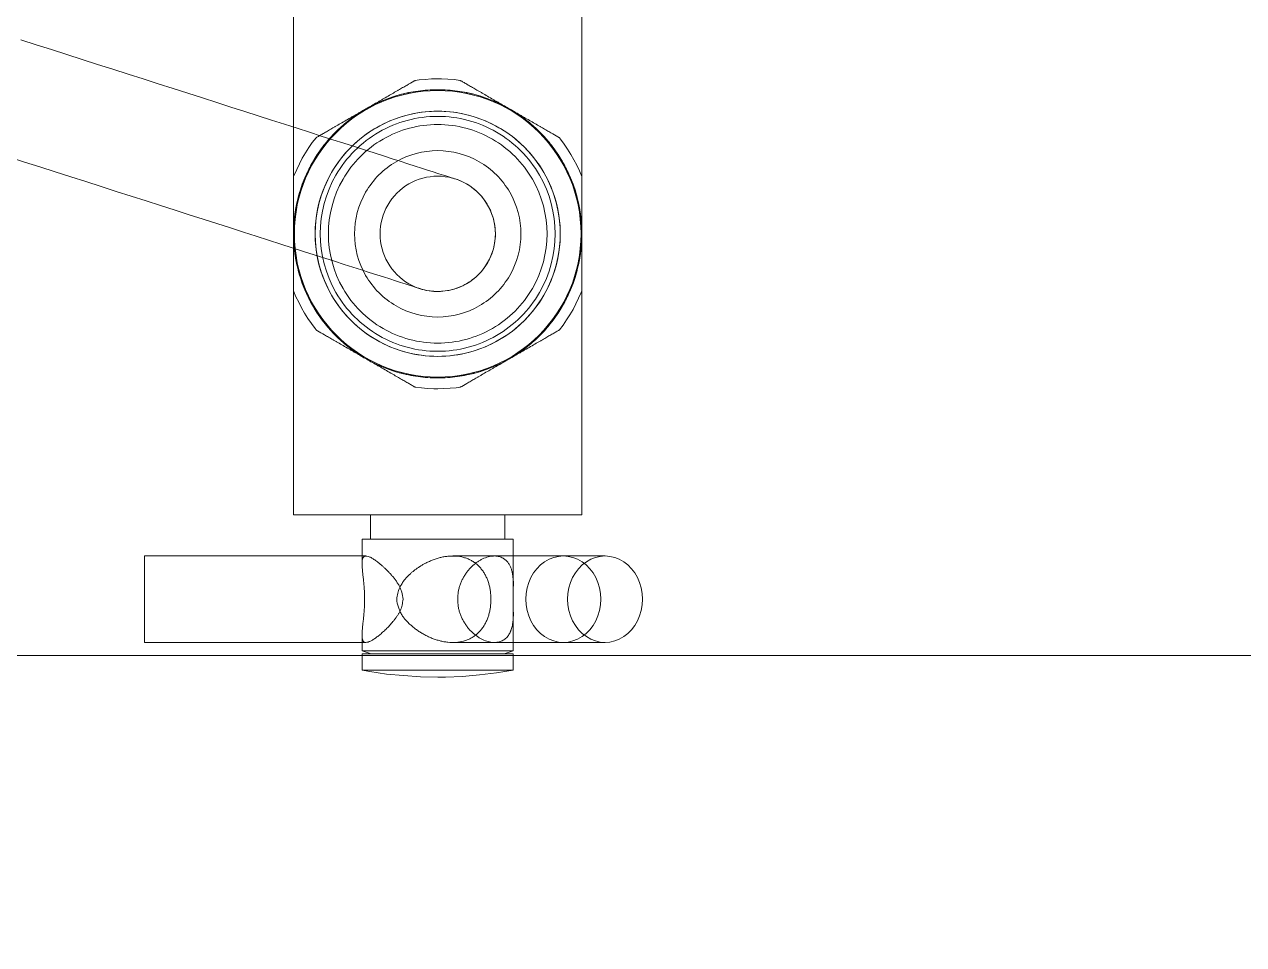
# Model space of a CAD drawing. Header units: metres. Extents: x 1 to 114, y -6 to 62.
# Drawn here: x 61.9599 to 62.0868, y 59.0503 to 59.1461 of the extents above; entities that cross this region are included whole.
import ezdxf

# ---------------------------------------------------------------- set-up
doc = ezdxf.new("R2010")
doc.units = ezdxf.units.M
doc.layers.add('ARQ_1100_BASE_TÉRREO_GARAGEM_dwg', color=7, linetype='Continuous', lineweight=5, true_color=0x767676)
doc.layers.add('KIRYA - PISO', color=7, linetype='Continuous', lineweight=5)
doc.layers.add('P-SANR-FIXT', color=7, linetype='Continuous', lineweight=5)
pattern_1 = [(0, (-4539.02, -1079.475), (0, 0.635), []), (90, (-4539.02, -1079.475), (-0.635, 4e-17), [])]

# ---------------------------------------------------------------- blocks, each defined once
blk = doc.blocks.new('UT_Ducha higiênica - UT_Ducha higiênica-4199251-PLANTA BAIXA GERAL')
at = {"layer": 'P-SANR-FIXT'}
for p, q in [((-0.00787, 0.09294), (-0.00787, 0.09124)), ((-0.00787, 0.09294), (0.00787, 0.09294)), ((-0.00787, 0.09294), (0.00787, 0.09294)), ((0.00787, 0.09124), (0.00787, 0.09294)), ((-0.00692, 0.09124), (-0.00787, 0.0909)), ((-0.00787, 0.09124), (0.00787, 0.09124)), ((-0.00787, 0.09124), (0.00787, 0.09124)), ((-0.00787, 0.0909), (-0.00787, 0.0868)), ((-0.00787, 0.0909), (0.00787, 0.0909)), ((-0.00787, 0.0909), (0.00787, 0.0909)), ((-0.00692, 0.09124), (0.00692, 0.09124)), ((-0.00692, 0.09124), (0.00692, 0.09124)), ((0.00787, 0.0909), (0.00692, 0.09124)), ((0.00787, 0.08928), (0.00787, 0.0909)), ((-0.0059, 0.09004), (-0.01742, 0.09004)), ((-0.00157, 0.09004), (-0.01308, 0.09004)), ((0.0305, 0.09004), (0.00747, 0.09004)), ((0.0305, 0.08554), (0.0305, 0.09004)), ((0.0305, 0.08104), (0.0305, 0.08554)), ((-0.00787, 0.08428), (-0.00787, 0.0793)), ((0.00787, 0.0793), (0.00787, 0.0818)), ((-0.01742, 0.08104), (-0.0059, 0.08104)), ((-0.01308, 0.08104), (-0.00157, 0.08104)), ((0.00747, 0.08104), (0.0305, 0.08104)), ((-0.00787, 0.0793), (0.00787, 0.0793)), ((-0.00787, 0.0793), (0.00787, 0.0793)), ((-0.007, 0.0793), (-0.007, 0.07677)), ((-0.007, 0.0793), (0.007, 0.0793)), ((-0.007, 0.0793), (0.007, 0.0793)), ((0.007, 0.07677), (0.007, 0.0793)), ((-0.015, 0.07677), (-0.015, 0.0475)), ((0.015, 0.07677), (-0.015, 0.07677)), ((0.015, 0.07677), (-0.015, 0.07677)), ((-0.007, 0.07677), (0.007, 0.07677)), ((-0.007, 0.07677), (0.007, 0.07677)), ((0.015, 0.0475), (0.015, 0.07677)), ((-0.015, 0.0475), (-0.015, 0.015)), ((0.015, 0.015), (0.015, 0.0475))]:
    blk.add_line(p, q, dxfattribs=at)
at = {"layer": 'P-SANR-FIXT', "color": 8, "true_color": 0x7a7a7a}
blk.add_line((-0.01266, 0.05751), (-0.01305, 0.057), dxfattribs=at)
at = {"layer": 'P-SANR-FIXT', "color": 9, "true_color": 0xb7b7b7}
blk.add_line((-0.00443, 0.04345), (-0.00459, 0.04363), dxfattribs=at)
at = {"layer": 'P-SANR-FIXT', "flags": 128}
for points in [[(-0.00787, 0.09294), (-0.00612, 0.09322), (-0.00436, 0.09343), (-0.00258, 0.09357), (-0.00081, 0.09364), (0, 0.09364)], [(0, 0.09364), (0.00178, 0.09361), (0.00355, 0.0935), (0.00532, 0.09333), (0.00708, 0.09308), (0.00787, 0.09294)], [(0, 0.06364), (-0.00065, 0.06362), (-0.00129, 0.06358), (-0.00193, 0.06352), (-0.00234, 0.06346)], [(0.00234, 0.06346), (0.0017, 0.06355), (0.00106, 0.0636), (0.00041, 0.06363), (0, 0.06364)], [(0.01513, 0.04895), (0.01634, 0.04857), (0.0176, 0.04816), (0.01889, 0.04775), (0.02022, 0.04732), (0.02158, 0.04689), (0.02298, 0.04644), (0.0244, 0.04598), (0.02586, 0.04552), (0.02734, 0.04504), (0.02884, 0.04456), (0.03036, 0.04408), (0.0319, 0.04358), (0.03346, 0.04308), (0.03503, 0.04258), (0.03661, 0.04207), (0.0382, 0.04156), (0.0398, 0.04105), (0.0414, 0.04054), (0.043, 0.04003), (0.0446, 0.03952)], [(0.04339, 0.0273), (0.0418, 0.02781), (0.0402, 0.02832), (0.0386, 0.02884), (0.037, 0.02935), (0.0354, 0.02986), (0.03381, 0.03037), (0.03222, 0.03088), (0.03065, 0.03138), (0.02908, 0.03188), (0.02753, 0.03238), (0.026, 0.03287), (0.02448, 0.03336), (0.02299, 0.03384), (0.02152, 0.03431), (0.02008, 0.03477), (0.01867, 0.03522), (0.01729, 0.03566), (0.01594, 0.03609), (0.01463, 0.03651), (0.01336, 0.03692)], [(-0.00234, 0.03154), (-0.0017, 0.03145), (-0.00106, 0.0314), (-0.00041, 0.03137), (0, 0.03136)], [(0, 0.03136), (0.00065, 0.03138), (0.00129, 0.03142), (0.00193, 0.03148), (0.00234, 0.03154)]]:
    blk.add_lwpolyline(points, dxfattribs=at)
at = {"layer": 'P-SANR-FIXT', "color": 8, "true_color": 0x7a7a7a, "flags": 128}
for points in [[(0.015, 0.05345), (0.01475, 0.05405), (0.01447, 0.05463), (0.01418, 0.05521), (0.01386, 0.05577), (0.01351, 0.05632), (0.01315, 0.05685), (0.01277, 0.05737), (0.01266, 0.05751)], [(-0.01305, 0.057), (-0.01341, 0.05647), (-0.01376, 0.05592), (-0.01409, 0.05537), (-0.01439, 0.0548), (-0.01467, 0.05421), (-0.01493, 0.05362), (-0.015, 0.05345)], [(-0.0024, 0.053), (-0.00217, 0.05309), (-0.00195, 0.05317), (-0.00172, 0.05325), (-0.00149, 0.05331), (-0.00126, 0.05337), (-0.00102, 0.05341), (-0.00078, 0.05345), (-0.00054, 0.05348), (-0.0003, 0.05349), (-0.00006, 0.0535), (0.00018, 0.0535), (0.00041, 0.05349), (0.00065, 0.05346), (0.00089, 0.05343), (0.00113, 0.05339), (0.00136, 0.05334), (0.0016, 0.05328), (0.00183, 0.05322)], [(0.00183, 0.05321), (0.00186, 0.0532), (0.00196, 0.05317), (0.00212, 0.05312), (0.00234, 0.05305)], [(0.00712, 0.05152), (0.00794, 0.05126), (0.00882, 0.05098), (0.00975, 0.05068), (0.01073, 0.05036), (0.01176, 0.05003), (0.01284, 0.04969), (0.01396, 0.04933), (0.01513, 0.04895)], [(-0.006, 0.0475), (-0.006, 0.04774), (-0.00598, 0.04798), (-0.00596, 0.04822), (-0.00592, 0.04846), (-0.00588, 0.04869), (-0.00583, 0.04893), (-0.00577, 0.04916), (-0.0057, 0.04939), (-0.00562, 0.04961), (-0.00553, 0.04984)], [(-0.00557, 0.04527), (-0.00565, 0.04549), (-0.00573, 0.04572), (-0.0058, 0.04595), (-0.00585, 0.04619), (-0.0059, 0.04642), (-0.00594, 0.04666), (-0.00597, 0.0469), (-0.00599, 0.04714), (-0.006, 0.04738), (-0.006, 0.0475)], [(-0.00183, 0.04179), (-0.00206, 0.04186), (-0.00228, 0.04195)], [(-0.015, 0.04155), (-0.01475, 0.04095), (-0.01447, 0.04037)], [(0.00475, 0.03968), (0.00389, 0.03995), (0.0031, 0.04021), (0.00236, 0.04045), (0.00167, 0.04066), (0.00105, 0.04086), (0.00048, 0.04105), (-0.00002, 0.04121), (-0.00047, 0.04135), (-0.00085, 0.04147), (-0.00117, 0.04158), (-0.00143, 0.04166), (-0.00162, 0.04172), (-0.00175, 0.04176), (-0.00182, 0.04178)], [(0.01266, 0.03749), (0.01305, 0.038), (0.01341, 0.03853), (0.01376, 0.03908), (0.01409, 0.03963), (0.01439, 0.0402), (0.01467, 0.04079), (0.01493, 0.04138), (0.015, 0.04155)], [(-0.01447, 0.04037), (-0.01418, 0.03979), (-0.01386, 0.03923), (-0.01351, 0.03868), (-0.01315, 0.03815), (-0.01277, 0.03763), (-0.01266, 0.03749)], [(0.01336, 0.03692), (0.01212, 0.03732), (0.01093, 0.0377)]]:
    blk.add_lwpolyline(points, dxfattribs=at)
at = {"layer": 'P-SANR-FIXT', "color": 9, "true_color": 0xb7b7b7, "flags": 128}
for points in [[(-0.00553, 0.04984), (-0.00543, 0.05006), (-0.00532, 0.05027), (-0.00521, 0.05048), (-0.00508, 0.05069), (-0.00495, 0.05089), (-0.00481, 0.05108), (-0.00467, 0.05127), (-0.00451, 0.05146), (-0.00435, 0.05163), (-0.00418, 0.0518), (-0.004, 0.05197), (-0.00382, 0.05212), (-0.00363, 0.05227), (-0.00344, 0.05242), (-0.00324, 0.05255), (-0.00304, 0.05267), (-0.00283, 0.05279), (-0.00261, 0.0529), (-0.0024, 0.053)], [(0.00234, 0.05305), (0.00263, 0.05296), (0.00298, 0.05285), (0.00339, 0.05272), (0.00386, 0.05256), (0.00439, 0.05239), (0.00499, 0.0522), (0.00564, 0.05199), (0.00635, 0.05177), (0.00712, 0.05152)], [(-0.00514, 0.04441), (-0.00526, 0.04462), (-0.00537, 0.04483), (-0.00548, 0.04505), (-0.00557, 0.04527)], [(-0.00488, 0.04401), (-0.00502, 0.04421), (-0.00514, 0.04441)], [(-0.00459, 0.04363), (-0.00474, 0.04382), (-0.00488, 0.04401)], [(-0.00409, 0.04311), (-0.00426, 0.04328), (-0.00443, 0.04345)], [(-0.00373, 0.0428), (-0.00391, 0.04295), (-0.00409, 0.04311)], [(-0.00334, 0.04251), (-0.00353, 0.04265), (-0.00373, 0.0428)], [(-0.00228, 0.04195), (-0.0025, 0.04205), (-0.00272, 0.04215), (-0.00293, 0.04226), (-0.00314, 0.04238), (-0.00334, 0.04251)], [(0.01093, 0.0377), (0.00978, 0.03807), (0.00867, 0.03842), (0.00762, 0.03876), (0.00661, 0.03908), (0.00565, 0.03939), (0.00475, 0.03968)]]:
    blk.add_lwpolyline(points, dxfattribs=at)
at = {"layer": 'P-SANR-FIXT', "color": 8, "true_color": 0x7a7a7a}
for radius, start, end in [(0.015, 90, 270), (0.015, 90, 270), (0.01492, 90, 270), (0.015, 270, 90), (0.015, 270, 90), (0.01492, 270, 90), (0.01276, 90, 270), (0.01276, 90, 120), (0.01223, 90, 120), (0.01223, 90, 120), (0.01276, 270, 90), (0.01276, 60, 90), (0.01223, 60, 90), (0.01223, 60, 90), (0.01138, 90, 120), (0.01138, 90, 120), (0.01138, 60, 90), (0.01138, 60, 90), (0.00866, 90, 120), (0.00866, 60, 90), (0.01276, 150, 210), (0.01223, 150, 210), (0.01223, 150, 210), (0.006, 90, 120), (0.006, 60, 90), (0.01223, 330, 30), (0.01223, 330, 30), (0.01276, 330, 30), (0.01138, 150, 210), (0.01138, 150, 210), (0.01138, 330, 30), (0.01138, 330, 30), (0.00866, 150, 210), (0.00866, 330, 30), (0.006, 150, 180), (0.006, 0, 30), (0.006, 180, 210), (0.006, 330, 360), (0.006, 240, 270), (0.006, 270, 300), (0.00866, 240, 270), (0.00866, 270, 300), (0.01223, 240, 270), (0.01223, 240, 270), (0.01138, 240, 270), (0.01138, 240, 270), (0.01138, 270, 300), (0.01138, 270, 300), (0.01223, 270, 300), (0.01223, 270, 300), (0.01276, 240, 270), (0.01276, 270, 300)]:
    blk.add_arc((0, 0.0475), radius, start, end, dxfattribs=at)
at = {"layer": 'P-SANR-FIXT'}
for start, end in [(90, 270), (270, 90)]:
    blk.add_arc((0, 0.0475), 0.01492, start, end, dxfattribs=at)
at = {"layer": 'P-SANR-FIXT', "color": 9, "true_color": 0xb7b7b7}
for radius, start, end in [(0.01276, 120, 150), (0.01276, 30, 60), (0.01223, 120, 150), (0.01223, 120, 150), (0.01138, 120, 150), (0.01138, 120, 150), (0.01138, 30, 60), (0.01138, 30, 60), (0.01223, 30, 60), (0.01223, 30, 60), (0.00866, 120, 150), (0.00866, 30, 60), (0.006, 120, 150), (0.006, 30, 60), (0.006, 210, 240), (0.006, 300, 330), (0.00866, 210, 240), (0.00866, 315, 330), (0.01276, 210, 240), (0.01223, 210, 240), (0.01223, 210, 240), (0.01138, 210, 240), (0.01138, 210, 240), (0.00866, 300, 315), (0.01138, 300, 330), (0.01138, 300, 330), (0.01223, 300, 330), (0.01223, 300, 330), (0.01276, 300, 330)]:
    blk.add_arc((0, 0.0475), radius, start, end, dxfattribs=at)
at = {"layer": 'P-SANR-FIXT'}
for centre, start_param, end_param in [((-0.01742, 0.08554), 4.712389, 7.853982), ((-0.01308, 0.08554), 4.712389, 7.853982), ((-0.01742, 0.08554), 1.570796, 4.712389), ((-0.01308, 0.08554), 1.570796, 4.712389)]:
    blk.add_ellipse(centre, major_axis=(0, 0.0045), ratio=0.866025, start_param=start_param, end_param=end_param, dxfattribs=at)
for points, knots in [([(-0.00787, 0.0868), (-0.00788, 0.08702), (-0.00788, 0.08733), (-0.00785, 0.08772), (-0.00781, 0.08799), (-0.00777, 0.08825), (-0.00772, 0.08849), (-0.00766, 0.08868), (-0.00761, 0.08882), (-0.00757, 0.08893), (-0.00752, 0.08903), (-0.00745, 0.08916), (-0.00736, 0.08931), (-0.00723, 0.08948), (-0.00707, 0.08963), (-0.0069, 0.08976), (-0.00672, 0.08987), (-0.00652, 0.08995), (-0.00629, 0.09001), (-0.00605, 0.09004), (-0.00571, 0.09005), (-0.00525, 0.08998), (-0.00477, 0.0898), (-0.00443, 0.08962), (-0.00423, 0.0895), (-0.00405, 0.08937), (-0.00382, 0.08919), (-0.00355, 0.08895), (-0.00333, 0.08873), (-0.00317, 0.08854), (-0.00306, 0.0884), (-0.00295, 0.08824), (-0.00281, 0.08803), (-0.00264, 0.08776), (-0.00247, 0.08742), (-0.00233, 0.08706), (-0.00222, 0.08669), (-0.00211, 0.08619), (-0.00208, 0.0858), (-0.00208, 0.08554)], [0, 0, 0, 0, 0.055556, 0.083333, 0.111111, 0.138889, 0.166667, 0.194444, 0.208333, 0.222222, 0.236111, 0.25, 0.277778, 0.305556, 0.333333, 0.361111, 0.388889, 0.416667, 0.444444, 0.472222, 0.5, 0.555556, 0.611111, 0.638889, 0.652778, 0.666667, 0.694444, 0.722222, 0.75, 0.763889, 0.777778, 0.791667, 0.805556, 0.833333, 0.861111, 0.888889, 0.916667, 0.944444, 1, 1, 1, 1]), ([(0.00426, 0.08554), (0.00424, 0.08583), (0.00415, 0.08624), (0.00398, 0.08669), (0.00386, 0.08694), (0.00376, 0.08712), (0.00366, 0.08729), (0.0035, 0.08751), (0.00328, 0.08776), (0.00304, 0.08801), (0.00285, 0.08819), (0.00269, 0.08833), (0.00254, 0.08846), (0.00232, 0.08863), (0.00205, 0.08883), (0.00176, 0.08902), (0.00152, 0.08916), (0.00133, 0.08926), (0.00115, 0.08936), (0.00089, 0.08948), (0.00057, 0.08962), (0.00017, 0.08976), (-0.00024, 0.08988), (-0.00065, 0.08997), (-0.00121, 0.09004), (-0.00191, 0.09006), (-0.00257, 0.08994), (-0.00308, 0.08978), (-0.00344, 0.08961), (-0.00377, 0.08942), (-0.00407, 0.08918), (-0.00431, 0.08896), (-0.00448, 0.08877), (-0.0046, 0.08861), (-0.00472, 0.08846), (-0.00486, 0.08824), (-0.00502, 0.08795), (-0.00518, 0.08758), (-0.00531, 0.0872), (-0.00542, 0.0868), (-0.00552, 0.08625), (-0.00554, 0.08583), (-0.00554, 0.08554)], [0, 0, 0, 0, 0.055556, 0.083333, 0.097222, 0.111111, 0.125, 0.138889, 0.166667, 0.194444, 0.208333, 0.222222, 0.236111, 0.25, 0.277778, 0.305556, 0.319444, 0.333333, 0.347222, 0.361111, 0.388889, 0.416667, 0.444444, 0.472222, 0.5, 0.555556, 0.611111, 0.638889, 0.666667, 0.694444, 0.722222, 0.75, 0.763889, 0.777778, 0.791667, 0.805556, 0.833333, 0.861111, 0.888889, 0.916667, 0.944444, 1, 1, 1, 1]), ([(0.00361, 0.08554), (0.00363, 0.08575), (0.00367, 0.08605), (0.00378, 0.08643), (0.00388, 0.0867), (0.00401, 0.08696), (0.00416, 0.0872), (0.00432, 0.08744), (0.00449, 0.08766), (0.00466, 0.08788), (0.00483, 0.08808), (0.00501, 0.08828), (0.00519, 0.08847), (0.00537, 0.08865), (0.00555, 0.08882), (0.00573, 0.08898), (0.0059, 0.08913), (0.00607, 0.08928), (0.00624, 0.08941), (0.0064, 0.08953), (0.00656, 0.08964), (0.00671, 0.08975), (0.00691, 0.08986), (0.00713, 0.08997), (0.00737, 0.09004), (0.00763, 0.09005), (0.00783, 0.08986), (0.00788, 0.08951), (0.00787, 0.08928)], [0, 0, 0, 0, 0.055556, 0.083333, 0.111111, 0.138889, 0.166667, 0.194444, 0.222222, 0.25, 0.277778, 0.305556, 0.333333, 0.361111, 0.388889, 0.416667, 0.444444, 0.472222, 0.5, 0.527778, 0.555556, 0.583333, 0.611111, 0.666667, 0.722222, 0.777778, 0.888889, 1, 1, 1, 1]), ([(0.00787, 0.08928), (0.00787, 0.08918), (0.00786, 0.08896), (0.00784, 0.08864), (0.00781, 0.08836), (0.00779, 0.08814), (0.00776, 0.0879), (0.00774, 0.08767), (0.00771, 0.08742), (0.00768, 0.08708), (0.00763, 0.08646), (0.00762, 0.08591), (0.00762, 0.08554)], [0, 0, 0, 0, 0.125, 0.25, 0.3125, 0.375, 0.4375, 0.5, 0.5625, 0.625, 0.75, 1, 1, 1, 1]), ([(-0.00208, 0.08554), (-0.00208, 0.08528), (-0.00211, 0.0849), (-0.00222, 0.08439), (-0.00233, 0.08403), (-0.00247, 0.08367), (-0.00264, 0.08332), (-0.00281, 0.08305), (-0.00295, 0.08284), (-0.00306, 0.08269), (-0.00317, 0.08254), (-0.00333, 0.08235), (-0.00355, 0.08213), (-0.00377, 0.08193), (-0.00395, 0.08179), (-0.00409, 0.08168), (-0.00423, 0.08159), (-0.00443, 0.08147), (-0.00477, 0.08129), (-0.00525, 0.08111), (-0.00571, 0.08104), (-0.00605, 0.08104), (-0.00629, 0.08108), (-0.00652, 0.08113), (-0.00672, 0.08122), (-0.00687, 0.08131), (-0.00699, 0.08139), (-0.00709, 0.08147), (-0.00719, 0.08157), (-0.00733, 0.08173), (-0.00744, 0.08191), (-0.00754, 0.0821), (-0.00764, 0.08231), (-0.00772, 0.08259), (-0.00778, 0.08289), (-0.00782, 0.08316), (-0.00786, 0.08344), (-0.00788, 0.08381), (-0.00788, 0.08412), (-0.00787, 0.08428)], [0, 0, 0, 0, 0.055556, 0.083333, 0.111111, 0.138889, 0.166667, 0.194444, 0.208333, 0.222222, 0.236111, 0.25, 0.277778, 0.305556, 0.319444, 0.333333, 0.347222, 0.361111, 0.388889, 0.444444, 0.5, 0.527778, 0.555556, 0.583333, 0.611111, 0.638889, 0.652778, 0.666667, 0.6875, 0.708333, 0.75, 0.770833, 0.791667, 0.833333, 0.875, 0.895833, 0.916667, 0.958333, 1, 1, 1, 1]), ([(-0.00554, 0.08554), (-0.00554, 0.08526), (-0.00552, 0.08484), (-0.00542, 0.08429), (-0.00531, 0.08389), (-0.00518, 0.0835), (-0.00502, 0.08314), (-0.00486, 0.08285), (-0.00472, 0.08263), (-0.0046, 0.08247), (-0.00448, 0.08232), (-0.00431, 0.08213), (-0.00407, 0.0819), (-0.00377, 0.08167), (-0.00344, 0.08147), (-0.00308, 0.08131), (-0.00257, 0.08114), (-0.00191, 0.08103), (-0.00121, 0.08104), (-0.00065, 0.08112), (-0.00024, 0.08121), (0.00017, 0.08133), (0.00057, 0.08147), (0.00089, 0.08161), (0.00115, 0.08173), (0.00136, 0.08184), (0.00161, 0.08198), (0.00196, 0.08219), (0.0023, 0.08243), (0.00262, 0.08269), (0.00292, 0.08296), (0.00329, 0.08332), (0.00359, 0.08369), (0.0038, 0.08404), (0.00399, 0.0844), (0.00417, 0.08491), (0.00424, 0.08533), (0.00426, 0.08554)], [0, 0, 0, 0, 0.055556, 0.083333, 0.111111, 0.138889, 0.166667, 0.194444, 0.208333, 0.222222, 0.236111, 0.25, 0.277778, 0.305556, 0.333333, 0.361111, 0.388889, 0.444444, 0.5, 0.527778, 0.555556, 0.583333, 0.611111, 0.638889, 0.652778, 0.666667, 0.6875, 0.708333, 0.75, 0.770833, 0.791667, 0.833333, 0.875, 0.890625, 0.916667, 0.958333, 1, 1, 1, 1]), ([(0.00787, 0.0818), (0.00788, 0.08158), (0.00783, 0.08122), (0.00763, 0.08104), (0.00737, 0.08104), (0.00713, 0.08111), (0.00691, 0.08122), (0.00671, 0.08134), (0.00655, 0.08145), (0.00636, 0.08158), (0.00616, 0.08174), (0.00598, 0.08189), (0.00584, 0.08201), (0.00569, 0.08214), (0.0055, 0.08231), (0.00532, 0.08249), (0.00517, 0.08264), (0.00502, 0.0828), (0.00483, 0.083), (0.00465, 0.08321), (0.00451, 0.0834), (0.00437, 0.08358), (0.0042, 0.08382), (0.00404, 0.08408), (0.00393, 0.08429), (0.00383, 0.08451), (0.0037, 0.08492), (0.00363, 0.08529), (0.00361, 0.08554)], [0, 0, 0, 0, 0.111111, 0.222222, 0.277778, 0.333333, 0.388889, 0.416667, 0.444444, 0.479167, 0.513889, 0.548611, 0.565972, 0.583333, 0.618056, 0.652778, 0.670139, 0.6875, 0.722222, 0.756944, 0.774306, 0.791667, 0.826389, 0.861111, 0.878472, 0.895833, 0.930556, 1, 1, 1, 1]), ([(0.00762, 0.08554), (0.00762, 0.08517), (0.00763, 0.08462), (0.00768, 0.08401), (0.00771, 0.08367), (0.00774, 0.08342), (0.00776, 0.08318), (0.00779, 0.08295), (0.00781, 0.08273), (0.00784, 0.08245), (0.00786, 0.08213), (0.00787, 0.0819), (0.00787, 0.0818)], [0, 0, 0, 0, 0.25, 0.375, 0.4375, 0.5, 0.5625, 0.625, 0.6875, 0.75, 0.875, 1, 1, 1, 1]), ([(-0.0025, 0.06338), (-0.00272, 0.06325), (-0.00308, 0.06304), (-0.00357, 0.06276), (-0.00387, 0.06259), (-0.00402, 0.0625), (-0.0041, 0.06245)], [0, 0, 0, 0, 0.1, 0.15, 0.175, 0.2, 0.2, 0.2, 0.2]), ([(-0.0041, 0.06245), (-0.00402, 0.0625), (-0.00387, 0.06259), (-0.00357, 0.06276), (-0.00308, 0.06304), (-0.00272, 0.06325), (-0.0025, 0.06338)], [0.8, 0.8, 0.8, 0.8, 0.825, 0.85, 0.9, 1, 1, 1, 1]), ([(0.00409, 0.06246), (0.00401, 0.0625), (0.00386, 0.06259), (0.00356, 0.06277), (0.00321, 0.06297), (0.00283, 0.06319), (0.0026, 0.06332), (0.0025, 0.06338)], [0.8, 0.8, 0.8, 0.8, 0.825, 0.85, 0.9, 0.95, 1, 1, 1, 1]), ([(0.0025, 0.06338), (0.0026, 0.06332), (0.00283, 0.06319), (0.00321, 0.06297), (0.00356, 0.06277), (0.00386, 0.06259), (0.00401, 0.0625), (0.00409, 0.06246)], [0, 0, 0, 0, 0.05, 0.1, 0.15, 0.175, 0.2, 0.2, 0.2, 0.2]), ([(-0.015, 0.05327), (-0.015, 0.05302), (-0.015, 0.05261), (-0.015, 0.05204), (-0.015, 0.0517), (-0.015, 0.05143), (-0.015, 0.05114), (-0.015, 0.05074), (-0.015, 0.0502), (-0.015, 0.04964), (-0.015, 0.04919), (-0.015, 0.04876), (-0.015, 0.0482), (-0.015, 0.04753), (-0.015, 0.04697), (-0.015, 0.04652), (-0.015, 0.04619), (-0.015, 0.04585), (-0.015, 0.04539), (-0.015, 0.04482), (-0.015, 0.04427), (-0.015, 0.04385), (-0.015, 0.04356), (-0.015, 0.04329), (-0.015, 0.04295), (-0.015, 0.04254), (-0.015, 0.04211), (-0.015, 0.04185), (-0.015, 0.04173)], [0, 0, 0, 0, 0.1, 0.15, 0.175, 0.2, 0.225, 0.25, 0.3, 0.35, 0.375, 0.4, 0.45, 0.5, 0.55, 0.575, 0.6, 0.625, 0.65, 0.7, 0.75, 0.775, 0.8, 0.825, 0.85, 0.9, 0.95, 1, 1, 1, 1]), ([(-0.015, 0.04173), (-0.015, 0.04185), (-0.015, 0.04211), (-0.015, 0.04254), (-0.015, 0.04295), (-0.015, 0.04329), (-0.015, 0.04356), (-0.015, 0.04385), (-0.015, 0.04427), (-0.015, 0.04482), (-0.015, 0.04539), (-0.015, 0.04585), (-0.015, 0.04619), (-0.015, 0.04652), (-0.015, 0.04697), (-0.015, 0.04753), (-0.015, 0.0482), (-0.015, 0.04876), (-0.015, 0.04919), (-0.015, 0.04964), (-0.015, 0.0502), (-0.015, 0.05074), (-0.015, 0.05114), (-0.015, 0.05143), (-0.015, 0.0517), (-0.015, 0.05204), (-0.015, 0.05261), (-0.015, 0.05302), (-0.015, 0.05327)], [0, 0, 0, 0, 0.05, 0.1, 0.15, 0.175, 0.2, 0.225, 0.25, 0.3, 0.35, 0.375, 0.4, 0.425, 0.45, 0.5, 0.55, 0.6, 0.625, 0.65, 0.7, 0.75, 0.775, 0.8, 0.825, 0.85, 0.9, 1, 1, 1, 1]), ([(0.015, 0.04173), (0.015, 0.04198), (0.015, 0.04239), (0.015, 0.04296), (0.015, 0.0433), (0.015, 0.04357), (0.015, 0.04386), (0.015, 0.04426), (0.015, 0.0448), (0.015, 0.04536), (0.015, 0.04581), (0.015, 0.04624), (0.015, 0.0468), (0.015, 0.04747), (0.015, 0.04803), (0.015, 0.04848), (0.015, 0.04881), (0.015, 0.04915), (0.015, 0.04961), (0.015, 0.05018), (0.015, 0.05073), (0.015, 0.05115), (0.015, 0.05144), (0.015, 0.05171), (0.015, 0.05205), (0.015, 0.05246), (0.015, 0.05289), (0.015, 0.05315), (0.015, 0.05327)], [0, 0, 0, 0, 0.1, 0.15, 0.175, 0.2, 0.225, 0.25, 0.3, 0.35, 0.375, 0.4, 0.45, 0.5, 0.55, 0.575, 0.6, 0.625, 0.65, 0.7, 0.75, 0.775, 0.8, 0.825, 0.85, 0.9, 0.95, 1, 1, 1, 1]), ([(0.015, 0.05327), (0.015, 0.05315), (0.015, 0.05289), (0.015, 0.05246), (0.015, 0.05205), (0.015, 0.05171), (0.015, 0.05144), (0.015, 0.05115), (0.015, 0.05073), (0.015, 0.05018), (0.015, 0.04961), (0.015, 0.04915), (0.015, 0.04881), (0.015, 0.04848), (0.015, 0.04803), (0.015, 0.04747), (0.015, 0.0468), (0.015, 0.04624), (0.015, 0.04581), (0.015, 0.04536), (0.015, 0.0448), (0.015, 0.04426), (0.015, 0.04386), (0.015, 0.04357), (0.015, 0.0433), (0.015, 0.04296), (0.015, 0.04239), (0.015, 0.04198), (0.015, 0.04173)], [0, 0, 0, 0, 0.05, 0.1, 0.15, 0.175, 0.2, 0.225, 0.25, 0.3, 0.35, 0.375, 0.4, 0.425, 0.45, 0.5, 0.55, 0.6, 0.625, 0.65, 0.7, 0.75, 0.775, 0.8, 0.825, 0.85, 0.9, 1, 1, 1, 1]), ([(-0.00409, 0.03254), (-0.00401, 0.0325), (-0.00386, 0.03241), (-0.00356, 0.03223), (-0.00321, 0.03203), (-0.00283, 0.03181), (-0.0026, 0.03168), (-0.0025, 0.03162)], [0.8, 0.8, 0.8, 0.8, 0.825, 0.85, 0.9, 0.95, 1, 1, 1, 1]), ([(-0.0025, 0.03162), (-0.0026, 0.03168), (-0.00283, 0.03181), (-0.00321, 0.03203), (-0.00356, 0.03223), (-0.00386, 0.03241), (-0.00401, 0.0325), (-0.00409, 0.03254)], [0, 0, 0, 0, 0.05, 0.1, 0.15, 0.175, 0.2, 0.2, 0.2, 0.2]), ([(0.0025, 0.03162), (0.00272, 0.03175), (0.00308, 0.03196), (0.00357, 0.03224), (0.00387, 0.03241), (0.00402, 0.0325), (0.0041, 0.03255)], [0, 0, 0, 0, 0.1, 0.15, 0.175, 0.2, 0.2, 0.2, 0.2]), ([(0.0041, 0.03255), (0.00402, 0.0325), (0.00387, 0.03241), (0.00357, 0.03224), (0.00308, 0.03196), (0.00272, 0.03175), (0.0025, 0.03162)], [0.8, 0.8, 0.8, 0.8, 0.825, 0.85, 0.9, 1, 1, 1, 1])]:
    blk.add_open_spline(points, degree=3, knots=knots, dxfattribs=at)
for points in [[(-0.00787, 0.08554), (-0.00787, 0.08577), (-0.00787, 0.08621), (-0.00787, 0.08661), (-0.00787, 0.0868)], [(-0.00787, 0.08428), (-0.00787, 0.08447), (-0.00787, 0.08487), (-0.00787, 0.08532), (-0.00787, 0.08554)], [(-0.0025, 0.06338), (-0.00245, 0.06341), (-0.00237, 0.06345), (-0.00234, 0.06346), (-0.00234, 0.06346)], [(-0.00234, 0.06346), (-0.00234, 0.06346), (-0.00237, 0.06345), (-0.00245, 0.06341), (-0.0025, 0.06338)], [(0.0025, 0.06338), (0.00245, 0.06341), (0.00237, 0.06345), (0.00234, 0.06346), (0.00234, 0.06346)], [(0.00234, 0.06346), (0.00234, 0.06346), (0.00237, 0.06345), (0.00245, 0.06341), (0.0025, 0.06338)], [(-0.015, 0.05327), (-0.015, 0.05333), (-0.015, 0.05342), (-0.015, 0.05345), (-0.015, 0.05345)], [(-0.015, 0.05345), (-0.015, 0.05345), (-0.015, 0.05342), (-0.015, 0.05333), (-0.015, 0.05327)], [(0.015, 0.05327), (0.015, 0.05333), (0.015, 0.05342), (0.015, 0.05345), (0.015, 0.05345)], [(0.015, 0.05345), (0.015, 0.05345), (0.015, 0.05342), (0.015, 0.05333), (0.015, 0.05327)], [(-0.015, 0.04173), (-0.015, 0.04167), (-0.015, 0.04158), (-0.015, 0.04155), (-0.015, 0.04155)], [(-0.015, 0.04155), (-0.015, 0.04155), (-0.015, 0.04158), (-0.015, 0.04167), (-0.015, 0.04173)], [(0.015, 0.04173), (0.015, 0.04167), (0.015, 0.04158), (0.015, 0.04155), (0.015, 0.04155)], [(0.015, 0.04155), (0.015, 0.04155), (0.015, 0.04158), (0.015, 0.04167), (0.015, 0.04173)], [(-0.0025, 0.03162), (-0.00245, 0.03159), (-0.00237, 0.03155), (-0.00234, 0.03154), (-0.00234, 0.03154)], [(-0.00234, 0.03154), (-0.00234, 0.03154), (-0.00237, 0.03155), (-0.00245, 0.03159), (-0.0025, 0.03162)], [(0.0025, 0.03162), (0.00245, 0.03159), (0.00237, 0.03155), (0.00234, 0.03154), (0.00234, 0.03154)], [(0.00234, 0.03154), (0.00234, 0.03154), (0.00237, 0.03155), (0.00245, 0.03159), (0.0025, 0.03162)]]:
    blk.add_open_spline(points, degree=3, dxfattribs=at)
at = {"layer": 'P-SANR-FIXT', "color": 8, "true_color": 0x7a7a7a}
for points, knots in [([(0, 0.0625), (-0.0007, 0.0625), (-0.00172, 0.06243), (-0.00304, 0.0622), (-0.00401, 0.06197), (-0.00494, 0.06167), (-0.00584, 0.06133), (-0.0067, 0.06093), (-0.00752, 0.06049), (-0.00829, 0.06001), (-0.00901, 0.0595), (-0.00969, 0.05896), (-0.01033, 0.05839), (-0.01092, 0.0578), (-0.01165, 0.05698), (-0.01229, 0.05613), (-0.01285, 0.05525), (-0.01336, 0.05436), (-0.01411, 0.05275), (-0.01482, 0.05039), (-0.015, 0.04846), (-0.015, 0.0475)], [0, 0, 0, 0, 0.071429, 0.107143, 0.142857, 0.178571, 0.214286, 0.25, 0.285714, 0.321429, 0.357143, 0.392857, 0.428571, 0.464286, 0.5, 0.571429, 0.607143, 0.642857, 0.714286, 0.857143, 1, 1, 1, 1]), ([(-0.015, 0.0475), (-0.015, 0.04846), (-0.01482, 0.05039), (-0.01411, 0.05275), (-0.01336, 0.05436), (-0.01285, 0.05525), (-0.01243, 0.05591), (-0.01197, 0.05656), (-0.01146, 0.05718), (-0.01092, 0.0578), (-0.01033, 0.05839), (-0.00969, 0.05896), (-0.00901, 0.0595), (-0.00829, 0.06001), (-0.00752, 0.06049), (-0.0067, 0.06093), (-0.00584, 0.06133), (-0.00494, 0.06167), (-0.00401, 0.06197), (-0.00304, 0.0622), (-0.00172, 0.06243), (-0.0007, 0.0625), (0, 0.0625)], [0, 0, 0, 0, 0.142857, 0.285714, 0.357143, 0.392857, 0.428571, 0.464286, 0.5, 0.535714, 0.571429, 0.607143, 0.642857, 0.678571, 0.714286, 0.75, 0.785714, 0.821429, 0.857143, 0.892857, 0.928571, 1, 1, 1, 1]), ([(-0.0041, 0.06245), (-0.00418, 0.06241), (-0.00435, 0.06231), (-0.0047, 0.06211), (-0.00516, 0.06184), (-0.00565, 0.06156), (-0.00603, 0.06134), (-0.00641, 0.06112), (-0.00689, 0.06084), (-0.00747, 0.0605), (-0.00796, 0.06022), (-0.00835, 0.06), (-0.00864, 0.05983), (-0.00893, 0.05967), (-0.00932, 0.05944), (-0.00982, 0.05915), (-0.0103, 0.05887), (-0.01066, 0.05867), (-0.01091, 0.05852), (-0.01114, 0.05839), (-0.01144, 0.05821), (-0.01179, 0.05801), (-0.01217, 0.05779), (-0.0124, 0.05766), (-0.0125, 0.0576)], [0.2, 0.2, 0.2, 0.2, 0.225, 0.25, 0.3, 0.35, 0.375, 0.4, 0.45, 0.5, 0.55, 0.575, 0.6, 0.625, 0.65, 0.7, 0.75, 0.775, 0.8, 0.825, 0.85, 0.9, 0.95, 1, 1, 1, 1]), ([(-0.0125, 0.0576), (-0.0124, 0.05766), (-0.01217, 0.05779), (-0.01179, 0.05801), (-0.01144, 0.05821), (-0.01114, 0.05839), (-0.01091, 0.05852), (-0.01066, 0.05867), (-0.0103, 0.05887), (-0.00982, 0.05915), (-0.00932, 0.05944), (-0.00893, 0.05967), (-0.00864, 0.05983), (-0.00835, 0.06), (-0.00796, 0.06022), (-0.00747, 0.0605), (-0.00689, 0.06084), (-0.00641, 0.06112), (-0.00603, 0.06134), (-0.00565, 0.06156), (-0.00516, 0.06184), (-0.0047, 0.06211), (-0.00435, 0.06231), (-0.00418, 0.06241), (-0.0041, 0.06245)], [0, 0, 0, 0, 0.05, 0.1, 0.15, 0.175, 0.2, 0.225, 0.25, 0.3, 0.35, 0.375, 0.4, 0.425, 0.45, 0.5, 0.55, 0.6, 0.625, 0.65, 0.7, 0.75, 0.775, 0.8, 0.8, 0.8, 0.8]), ([(0, 0.0625), (0.0007, 0.0625), (0.00172, 0.06243), (0.00304, 0.0622), (0.00401, 0.06197), (0.00494, 0.06167), (0.00584, 0.06133), (0.0067, 0.06093), (0.00752, 0.06049), (0.00829, 0.06001), (0.00901, 0.0595), (0.00969, 0.05896), (0.01033, 0.05839), (0.01092, 0.0578), (0.01165, 0.05698), (0.01229, 0.05613), (0.01285, 0.05525), (0.01336, 0.05436), (0.01411, 0.05275), (0.01482, 0.05039), (0.015, 0.04846), (0.015, 0.0475)], [0, 0, 0, 0, 0.071429, 0.107143, 0.142857, 0.178571, 0.214286, 0.25, 0.285714, 0.321429, 0.357143, 0.392857, 0.428571, 0.464286, 0.5, 0.571429, 0.607143, 0.642857, 0.714286, 0.857143, 1, 1, 1, 1]), ([(0.015, 0.0475), (0.015, 0.04846), (0.01482, 0.05039), (0.01411, 0.05275), (0.01336, 0.05436), (0.01285, 0.05525), (0.01243, 0.05591), (0.01197, 0.05656), (0.01146, 0.05718), (0.01092, 0.0578), (0.01033, 0.05839), (0.00969, 0.05896), (0.00901, 0.0595), (0.00829, 0.06001), (0.00752, 0.06049), (0.0067, 0.06093), (0.00584, 0.06133), (0.00494, 0.06167), (0.00401, 0.06197), (0.00304, 0.0622), (0.00172, 0.06243), (0.0007, 0.0625), (0, 0.0625)], [0, 0, 0, 0, 0.142857, 0.285714, 0.357143, 0.392857, 0.428571, 0.464286, 0.5, 0.535714, 0.571429, 0.607143, 0.642857, 0.678571, 0.714286, 0.75, 0.785714, 0.821429, 0.857143, 0.892857, 0.928571, 1, 1, 1, 1]), ([(0.0125, 0.0576), (0.01228, 0.05773), (0.01192, 0.05794), (0.01143, 0.05822), (0.01113, 0.05839), (0.0109, 0.05853), (0.01065, 0.05867), (0.0103, 0.05887), (0.00984, 0.05914), (0.00935, 0.05942), (0.00897, 0.05964), (0.00859, 0.05986), (0.00811, 0.06014), (0.00753, 0.06048), (0.00704, 0.06076), (0.00665, 0.06098), (0.00636, 0.06115), (0.00607, 0.06131), (0.00568, 0.06154), (0.00518, 0.06183), (0.0047, 0.06211), (0.00434, 0.06231), (0.00418, 0.06241), (0.00409, 0.06246)], [0, 0, 0, 0, 0.1, 0.15, 0.175, 0.2, 0.225, 0.25, 0.3, 0.35, 0.375, 0.4, 0.45, 0.5, 0.55, 0.575, 0.6, 0.625, 0.65, 0.7, 0.75, 0.775, 0.8, 0.8, 0.8, 0.8]), ([(0.00409, 0.06246), (0.00418, 0.06241), (0.00434, 0.06231), (0.0047, 0.06211), (0.00518, 0.06183), (0.00568, 0.06154), (0.00607, 0.06131), (0.00636, 0.06115), (0.00665, 0.06098), (0.00704, 0.06076), (0.00753, 0.06048), (0.00811, 0.06014), (0.00859, 0.05986), (0.00897, 0.05964), (0.00935, 0.05942), (0.00984, 0.05914), (0.0103, 0.05887), (0.01065, 0.05867), (0.0109, 0.05853), (0.01113, 0.05839), (0.01143, 0.05822), (0.01192, 0.05794), (0.01228, 0.05773), (0.0125, 0.0576)], [0.2, 0.2, 0.2, 0.2, 0.225, 0.25, 0.3, 0.35, 0.375, 0.4, 0.425, 0.45, 0.5, 0.55, 0.6, 0.625, 0.65, 0.7, 0.75, 0.775, 0.8, 0.825, 0.85, 0.9, 1, 1, 1, 1]), ([(-0.015, 0.0475), (-0.015, 0.04654), (-0.01482, 0.04461), (-0.01411, 0.04225), (-0.01336, 0.04064), (-0.01285, 0.03975), (-0.01243, 0.03909), (-0.01197, 0.03844), (-0.01146, 0.03782), (-0.01092, 0.0372), (-0.01033, 0.03661), (-0.00969, 0.03604), (-0.00901, 0.0355), (-0.00829, 0.03499), (-0.00752, 0.03451), (-0.0067, 0.03407), (-0.00584, 0.03367), (-0.00494, 0.03333), (-0.00401, 0.03303), (-0.00304, 0.0328), (-0.00172, 0.03257), (-0.0007, 0.0325), (0, 0.0325)], [0, 0, 0, 0, 0.142857, 0.285714, 0.357143, 0.392857, 0.428571, 0.464286, 0.5, 0.535714, 0.571429, 0.607143, 0.642857, 0.678571, 0.714286, 0.75, 0.785714, 0.821429, 0.857143, 0.892857, 0.928571, 1, 1, 1, 1]), ([(0, 0.0325), (-0.0007, 0.0325), (-0.00172, 0.03257), (-0.00304, 0.0328), (-0.00401, 0.03303), (-0.00494, 0.03333), (-0.00584, 0.03367), (-0.0067, 0.03407), (-0.00752, 0.03451), (-0.00829, 0.03499), (-0.00901, 0.0355), (-0.00969, 0.03604), (-0.01033, 0.03661), (-0.01092, 0.0372), (-0.01165, 0.03802), (-0.01229, 0.03887), (-0.01285, 0.03975), (-0.01336, 0.04064), (-0.01411, 0.04225), (-0.01482, 0.04461), (-0.015, 0.04654), (-0.015, 0.0475)], [0, 0, 0, 0, 0.071429, 0.107143, 0.142857, 0.178571, 0.214286, 0.25, 0.285714, 0.321429, 0.357143, 0.392857, 0.428571, 0.464286, 0.5, 0.571429, 0.607143, 0.642857, 0.714286, 0.857143, 1, 1, 1, 1]), ([(0.015, 0.0475), (0.015, 0.04654), (0.01482, 0.04461), (0.01411, 0.04225), (0.01336, 0.04064), (0.01285, 0.03975), (0.01243, 0.03909), (0.01197, 0.03844), (0.01146, 0.03782), (0.01092, 0.0372), (0.01033, 0.03661), (0.00969, 0.03604), (0.00901, 0.0355), (0.00829, 0.03499), (0.00752, 0.03451), (0.0067, 0.03407), (0.00584, 0.03367), (0.00494, 0.03333), (0.00401, 0.03303), (0.00304, 0.0328), (0.00172, 0.03257), (0.0007, 0.0325), (0, 0.0325)], [0, 0, 0, 0, 0.142857, 0.285714, 0.357143, 0.392857, 0.428571, 0.464286, 0.5, 0.535714, 0.571429, 0.607143, 0.642857, 0.678571, 0.714286, 0.75, 0.785714, 0.821429, 0.857143, 0.892857, 0.928571, 1, 1, 1, 1]), ([(0, 0.0325), (0.0007, 0.0325), (0.00172, 0.03257), (0.00304, 0.0328), (0.00401, 0.03303), (0.00494, 0.03333), (0.00584, 0.03367), (0.0067, 0.03407), (0.00752, 0.03451), (0.00829, 0.03499), (0.00901, 0.0355), (0.00969, 0.03604), (0.01033, 0.03661), (0.01092, 0.0372), (0.01165, 0.03802), (0.01229, 0.03887), (0.01285, 0.03975), (0.01336, 0.04064), (0.01411, 0.04225), (0.01482, 0.04461), (0.015, 0.04654), (0.015, 0.0475)], [0, 0, 0, 0, 0.071429, 0.107143, 0.142857, 0.178571, 0.214286, 0.25, 0.285714, 0.321429, 0.357143, 0.392857, 0.428571, 0.464286, 0.5, 0.571429, 0.607143, 0.642857, 0.714286, 0.857143, 1, 1, 1, 1]), ([(-0.0125, 0.0374), (-0.01228, 0.03727), (-0.01192, 0.03706), (-0.01143, 0.03678), (-0.01113, 0.03661), (-0.0109, 0.03647), (-0.01065, 0.03633), (-0.0103, 0.03613), (-0.00984, 0.03586), (-0.00935, 0.03558), (-0.00897, 0.03536), (-0.00859, 0.03514), (-0.00811, 0.03486), (-0.00753, 0.03452), (-0.00704, 0.03424), (-0.00665, 0.03402), (-0.00636, 0.03385), (-0.00607, 0.03369), (-0.00568, 0.03346), (-0.00518, 0.03317), (-0.0047, 0.03289), (-0.00434, 0.03269), (-0.00418, 0.03259), (-0.00409, 0.03254)], [0, 0, 0, 0, 0.1, 0.15, 0.175, 0.2, 0.225, 0.25, 0.3, 0.35, 0.375, 0.4, 0.45, 0.5, 0.55, 0.575, 0.6, 0.625, 0.65, 0.7, 0.75, 0.775, 0.8, 0.8, 0.8, 0.8]), ([(-0.00409, 0.03254), (-0.00418, 0.03259), (-0.00434, 0.03269), (-0.0047, 0.03289), (-0.00518, 0.03317), (-0.00568, 0.03346), (-0.00607, 0.03369), (-0.00636, 0.03385), (-0.00665, 0.03402), (-0.00704, 0.03424), (-0.00753, 0.03452), (-0.00811, 0.03486), (-0.00859, 0.03514), (-0.00897, 0.03536), (-0.00935, 0.03558), (-0.00984, 0.03586), (-0.0103, 0.03613), (-0.01065, 0.03633), (-0.0109, 0.03647), (-0.01113, 0.03661), (-0.01143, 0.03678), (-0.01192, 0.03706), (-0.01228, 0.03727), (-0.0125, 0.0374)], [0.2, 0.2, 0.2, 0.2, 0.225, 0.25, 0.3, 0.35, 0.375, 0.4, 0.425, 0.45, 0.5, 0.55, 0.6, 0.625, 0.65, 0.7, 0.75, 0.775, 0.8, 0.825, 0.85, 0.9, 1, 1, 1, 1]), ([(0.0041, 0.03255), (0.00418, 0.03259), (0.00435, 0.03269), (0.0047, 0.03289), (0.00516, 0.03316), (0.00565, 0.03344), (0.00603, 0.03366), (0.00641, 0.03388), (0.00689, 0.03416), (0.00747, 0.0345), (0.00796, 0.03478), (0.00835, 0.035), (0.00864, 0.03517), (0.00893, 0.03533), (0.00932, 0.03556), (0.00982, 0.03585), (0.0103, 0.03613), (0.01066, 0.03633), (0.01091, 0.03648), (0.01114, 0.03661), (0.01144, 0.03679), (0.01179, 0.03699), (0.01217, 0.03721), (0.0124, 0.03734), (0.0125, 0.0374)], [0.2, 0.2, 0.2, 0.2, 0.225, 0.25, 0.3, 0.35, 0.375, 0.4, 0.45, 0.5, 0.55, 0.575, 0.6, 0.625, 0.65, 0.7, 0.75, 0.775, 0.8, 0.825, 0.85, 0.9, 0.95, 1, 1, 1, 1]), ([(0.0125, 0.0374), (0.0124, 0.03734), (0.01217, 0.03721), (0.01179, 0.03699), (0.01144, 0.03679), (0.01114, 0.03661), (0.01091, 0.03648), (0.01066, 0.03633), (0.0103, 0.03613), (0.00982, 0.03585), (0.00932, 0.03556), (0.00893, 0.03533), (0.00864, 0.03517), (0.00835, 0.035), (0.00796, 0.03478), (0.00747, 0.0345), (0.00689, 0.03416), (0.00641, 0.03388), (0.00603, 0.03366), (0.00565, 0.03344), (0.00516, 0.03316), (0.0047, 0.03289), (0.00435, 0.03269), (0.00418, 0.03259), (0.0041, 0.03255)], [0, 0, 0, 0, 0.05, 0.1, 0.15, 0.175, 0.2, 0.225, 0.25, 0.3, 0.35, 0.375, 0.4, 0.425, 0.45, 0.5, 0.55, 0.6, 0.625, 0.65, 0.7, 0.75, 0.775, 0.8, 0.8, 0.8, 0.8])]:
    blk.add_open_spline(points, degree=3, knots=knots, dxfattribs=at)
for points in [[(-0.0125, 0.0576), (-0.01255, 0.05757), (-0.01263, 0.05753), (-0.01265, 0.05751), (-0.01266, 0.05751)], [(-0.01266, 0.05751), (-0.01265, 0.05751), (-0.01263, 0.05753), (-0.01255, 0.05757), (-0.0125, 0.0576)], [(0.0125, 0.0576), (0.01255, 0.05757), (0.01263, 0.05753), (0.01265, 0.05751), (0.01266, 0.05751)], [(0.01266, 0.05751), (0.01265, 0.05751), (0.01263, 0.05753), (0.01255, 0.05757), (0.0125, 0.0576)], [(-0.0125, 0.0374), (-0.01255, 0.03743), (-0.01263, 0.03747), (-0.01265, 0.03749), (-0.01266, 0.03749)], [(-0.01266, 0.03749), (-0.01265, 0.03749), (-0.01263, 0.03747), (-0.01255, 0.03743), (-0.0125, 0.0374)], [(0.0125, 0.0374), (0.01255, 0.03743), (0.01263, 0.03747), (0.01265, 0.03749), (0.01266, 0.03749)], [(0.01266, 0.03749), (0.01265, 0.03749), (0.01263, 0.03747), (0.01255, 0.03743), (0.0125, 0.0374)]]:
    blk.add_open_spline(points, degree=3, dxfattribs=at)
blk = doc.blocks.new('ARQ_1100_BASE_TÉRREO_GARAGEM_dwg-4178582-PLANTA BAIXA GERAL')
at = {"layer": 'KIRYA - PISO', "true_color": 0xaaaaaa}
h = blk.add_hatch(dxfattribs=at)
h.set_pattern_fill('FP_5', color=253, style=0, pattern_type=2)
h.set_pattern_definition(pattern_1)
h.paths.add_polyline_path([(42.6858, 57.72175), (42.6858, 57.83594), (42.71079, 57.83594), (42.71079, 57.86208), (43.42079, 57.8715), (43.42079, 57.83583), (43.44579, 57.85381), (43.44579, 57.87183), (45.5858, 57.87183), (45.5858, 58.82184), (45.06078, 58.82184), (45.05509, 58.82184), (44.59697, 58.82459), (44.5976, 58.92303), (45.50277, 58.92184), (45.50826, 59.12064), (45.55277, 59.12064), (45.55277, 58.92184), (45.5858, 58.92184), (45.5858, 59.17183), (45.5471, 59.16667), (45.55244, 59.15437), (45.54942, 59.13934), (45.52619, 59.12726), (45.51009, 59.13416), (45.50277, 59.15184), (45.50612, 59.17183), (45.09842, 59.17183), (45.10524, 59.15437), (45.10524, 59.1144), (45.0588, 59.1144), (45.0588, 59.17183), (44.99562, 59.17183), (44.98761, 59.07433), (45.03595, 59.07183), (45.03345, 58.96933), (44.93095, 58.97183), (44.93095, 59.00183), (44.22798, 59.00183), (44.22514, 58.96658), (44.19672, 58.96283), (44.19841, 58.92184), (44.59583, 58.91909), (44.59181, 58.8967), (44.57223, 58.89873), (44.5648, 58.90058), (44.56904, 58.89627), (44.58809, 58.88478), (44.59267, 58.87184), (44.58535, 58.85416), (44.56767, 58.84684), (44.5627, 58.84684), (44.56803, 58.83734), (44.58017, 58.84736), (44.5961, 58.84684), (44.5958, 58.82354), (44.49423, 58.82184), (44.4942, 58.8206), (44.1963, 58.82354), (44.19463, 58.82064), (44.05872, 58.82184), (44.05774, 58.72166), (44.04581, 58.66024), (44.02306, 58.61629), (43.99458, 58.5844), (43.96294, 58.56175), (43.93837, 58.54886), (43.89507, 58.53818), (43.85046, 58.53818), (43.80717, 58.54885), (43.75094, 58.5844), (43.72246, 58.61629), (43.70229, 58.6534), (43.69314, 58.67754), (43.68672, 58.75195), (43.68672, 59.00183), (43.19116, 59.00183), (43.18623, 58.8142), (43.18245, 58.79123), (43.1808, 58.7503), (42.81286, 58.74569), (42.81286, 58.75029), (42.81286, 58.75195), (42.81286, 58.78772), (42.79975, 58.79123), (42.78989, 58.80109), (42.78145, 58.83597), (42.78628, 59.08967), (42.80048, 59.1132), (42.80589, 59.11989), (42.5858, 59.17183), (42.5858, 57.72175)])
h.paths.add_polyline_path([(42.75077, 57.87175), (42.71079, 57.87175), (42.71077, 58.5716), (42.75077, 58.5716), (42.75079, 57.87175)])
h.paths.add_polyline_path([(42.83592, 58.7734), (43.15934, 58.7734), (43.15934, 58.78279), (42.83591, 58.78279)])
h.paths.add_polyline_path([(44.21527, 58.84684), (44.26105, 58.8496), (44.28401, 58.85287), (44.28391, 58.89082), (44.25171, 58.8954), (44.22518, 58.88882), (44.22789, 58.8932), (44.26539, 58.88478), (44.26941, 58.87184), (44.26105, 58.85308), (44.21674, 58.84769)])
h.paths.add_polyline_path([(44.19981, 58.88951), (44.19661, 58.89349), (44.19802, 58.88951)])
h.paths.add_polyline_path([(42.99145, 58.89298), (43.01153, 58.90607), (43.0054, 58.90607), (42.98633, 58.90753), (42.97259, 58.91879), (42.96793, 58.93244), (42.96168, 58.93868), (42.95558, 58.92007), (42.9646, 58.90166), (42.98325, 58.893), (42.98985, 58.89298)])
h.paths.add_polyline_path([(42.99762, 58.91453), (43.0152, 58.92789), (43.01253, 58.93602), (42.99762, 58.94852), (42.9826, 58.94846), (42.97989, 58.92827), (42.98985, 58.91775), (42.99694, 58.91482)])
h.paths.add_polyline_path([(44.14895, 58.92184), (44.14705, 58.96658), (44.11748, 58.96658), (44.11748, 59.00183), (44.05872, 59.00183), (44.05872, 58.92184), (44.14705, 58.92184)])
h.paths.add_polyline_path([(44.21905, 58.97536), (44.21605, 58.9804), (44.21776, 58.97656)])
h.paths.add_polyline_path([(44.94082, 59.01311), (44.94305, 59.01665), (44.94063, 59.01414)])
h.paths.add_polyline_path([(44.10104, 59.04183), (44.11748, 59.04183), (44.11748, 59.07708), (44.15888, 59.07708), (44.1641, 59.07708), (44.18136, 59.07708), (44.18689, 59.07708), (44.22798, 59.07708), (44.22798, 59.04183), (44.93095, 59.04183), (44.93345, 59.07433), (44.97929, 59.07433), (44.97128, 59.17183), (44.89848, 59.17183), (44.90529, 59.15437), (44.90529, 59.11438), (44.85824, 59.1144), (44.85824, 59.17183), (43.5045, 59.16874), (43.49272, 59.16173), (43.47377, 59.17183), (43.3858, 59.17183), (43.18245, 59.11662), (43.18762, 59.08967), (43.19116, 59.08967), (43.19116, 59.04183), (43.68465, 59.04663), (43.6745, 59.06522), (43.67288, 59.07273), (43.67755, 59.14196), (43.69959, 59.1572), (43.70772, 59.15954), (44.05514, 59.15471), (44.07071, 59.13146), (44.07256, 59.10255), (44.06949, 59.05842), (44.06096, 59.04183), (44.0858, 59.04183)])
h.paths.add_polyline_path([(44.12903, 59.04344), (44.12745, 59.053), (44.12836, 59.04705)])
h.paths.add_polyline_path([(44.13578, 59.05471), (44.13592, 59.05942), (44.13539, 59.05523)])
h.paths.add_polyline_path([(44.14856, 59.0649), (44.14419, 59.06624), (44.14721, 59.06522)])
h.paths.add_polyline_path([(43.57272, 59.10941), (43.55965, 59.11989), (43.55781, 59.12433), (43.56218, 59.13488), (43.57272, 59.13925), (43.58327, 59.13488), (43.58535, 59.1188), (43.57978, 59.11233)])
h.paths.add_polyline_path([(43.17326, 59.11989), (43.18245, 59.12031), (43.3858, 59.17183), (42.5858, 59.17183), (42.83161, 59.12145), (42.99711, 59.12703), (43.02048, 59.14308), (43.04211, 59.12145), (43.15938, 59.11989)])
h.paths.add_polyline_path([(42.98633, 59.1299), (42.96701, 59.14473), (42.97219, 59.16405), (42.98664, 59.16982), (43.00365, 59.1599), (42.99934, 59.1356), (42.98988, 59.13037)])
h.paths.add_polyline_path([(43.51168, 59.13304), (43.50726, 59.15761), (43.51168, 59.15587), (43.51168, 59.13488)])
h.paths.add_polyline_path([(43.47377, 59.13304), (43.47724, 59.16024), (43.48095, 59.14995), (43.47577, 59.13775)])
h = blk.add_hatch(dxfattribs=at)
h.set_pattern_fill('FP_5', color=253, style=0, pattern_type=2)
h.set_pattern_definition(pattern_1)
h.paths.add_polyline_path([(43.57272, 59.10941), (43.5858, 59.11989), (43.58764, 59.12433), (43.58327, 59.13488), (43.57272, 59.13925), (43.56218, 59.13488), (43.5601, 59.1188), (43.56567, 59.11233)])

msp = doc.modelspace()

# ---------------------------------------------------------------- block references
at = {"layer": 'ARQ_1100_BASE_TÉRREO_GARAGEM_dwg', "color": 253, "true_color": 0xaaaaaa}
msp.add_blockref('ARQ_1100_BASE_TÉRREO_GARAGEM_dwg-4178582-PLANTA BAIXA GERAL', (18.43023, 0), dxfattribs=at)
at = {"layer": 'P-SANR-FIXT', "rotation": 180}
msp.add_blockref('UT_Ducha higiênica - UT_Ducha higiênica-4199251-PLANTA BAIXA GERAL', (62.00296, 59.17183), dxfattribs=at)

doc.saveas('drawing.dxf')
